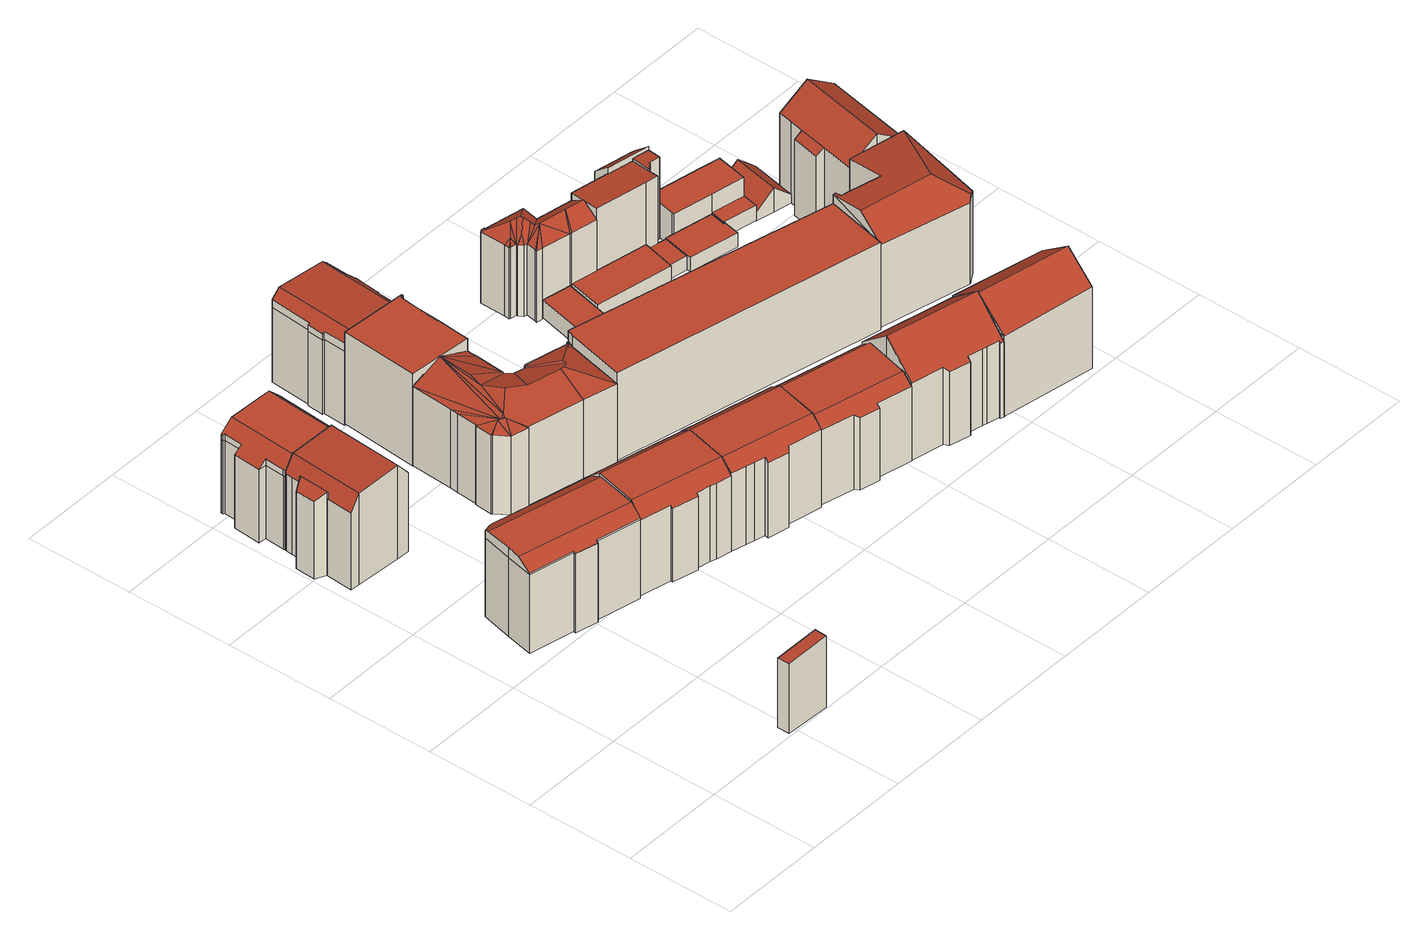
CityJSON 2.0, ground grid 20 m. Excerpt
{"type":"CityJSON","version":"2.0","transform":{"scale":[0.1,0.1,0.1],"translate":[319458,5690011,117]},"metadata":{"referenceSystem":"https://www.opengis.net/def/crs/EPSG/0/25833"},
"CityObjects":{
"building1":{"type":"Building","attributes":{"Dachtyp_tdc":"tdcPolyFlatRoof","Gemeindeschluessel":14713000,"Dachneigung":2.68,"QualitaetDacherkennung":64,"Geometrietyp2DReferenz":"3000","function":"31001_9998","roofType":"2100","measuredHeight":14.2},"geometry":[{"type":"MultiSurface","lod":"2","boundaries":[[[0,1,2,3]],[[1,4,5,2]],[[4,6,7,5]],[[6,0,3,7]],[[6,4,1,0]],[[3,2,5,7]]],"semantics":{"surfaces":[{"type":"WallSurface"},{"type":"RoofSurface"},{"type":"GroundSurface"}],"values":[0,0,0,0,1,2]}}]},
"building2":{"type":"Building","attributes":{"Gemeindeschluessel":14713000,"Geometrietyp2DReferenz":"3000","function":"31001_9998","roofType":"9999"},"children":["building2-1","building2-2"]},
"building2-1":{"type":"BuildingPart","attributes":{"Dachtyp_tdc":"tdcCutGableRoof","Dachneigung":2.89,"QualitaetDacherkennung":79,"Geometrietyp2DReferenz":"3000","roofType":"9999","measuredHeight":18.58},"parents":["building2"],"geometry":[{"type":"MultiSurface","lod":"2","boundaries":[[[8,9,10,11]],[[9,12,13,10]],[[14,15,16]],[[15,17,18,16]],[[17,19,20,18]],[[19,21,22,20]],[[21,23,24,22]],[[23,25,26,24]],[[25,27,28,26]],[[27,29,30,28]],[[29,31,32,30]],[[31,33,34,32]],[[33,8,11,34]],[[23,21,19,17,15,14,12,9,8,33]],[[31,29,27,25]],[[33,31,25,23]],[[11,10,13,16,18,20,22,24,26,28,30,32,34]],[[16,13,12,14]]],"semantics":{"surfaces":[{"type":"WallSurface"},{"type":"RoofSurface"},{"type":"GroundSurface"},{"type":"ClosureSurface"}],"values":[0,0,0,0,0,0,0,0,0,0,0,0,0,1,1,1,2,3]}}]},
"building2-2":{"type":"BuildingPart","attributes":{"Dachtyp_tdc":"tdcPolyFlatRoof","Dachneigung":29.66,"QualitaetDacherkennung":45,"Geometrietyp2DReferenz":"3000","roofType":"2100","measuredHeight":16.51},"parents":["building2"],"geometry":[{"type":"MultiSurface","lod":"2","boundaries":[[[35,36,16,37]],[[36,14,16]],[[38,39,10,13,12]],[[39,40,41,10]],[[40,35,37,41]],[[40,39,38,36,35]],[[37,16,13,10,41]],[[12,14,36,38]],[[12,13,16,14]]],"semantics":{"surfaces":[{"type":"WallSurface"},{"type":"RoofSurface"},{"type":"GroundSurface"},{"type":"ClosureSurface"}],"values":[0,0,0,0,0,1,2,0,3]}}]},
"building3":{"type":"Building","attributes":{"Dachtyp_tdc":"tdcFreeFormRoof","Gemeindeschluessel":14713000,"Dachneigung":0.156,"QualitaetDacherkennung":73,"Geometrietyp2DReferenz":"3000","function":"31001_9998","roofType":"5000","measuredHeight":17.55},"geometry":[{"type":"MultiSurface","lod":"2","boundaries":[[[42,43,44,45]],[[43,46,47,44]],[[46,48,49,47]],[[48,50,51,49]],[[50,52,53,51]],[[52,54,55,53]],[[54,56,57,55]],[[56,58,59,57]],[[58,60,61,59]],[[60,62,63,61]],[[62,64,65,63]],[[64,42,45,65]],[[66,67,68,69,70,71]],[[72,64,73,74,75,76,77,78]],[[79,71,70,80,77,76]],[[43,78,77,80,46]],[[46,80,70,69,48]],[[56,79,76,75,58]],[[54,66,71,79,56]],[[42,72,78,43]],[[58,75,74,60]],[[60,74,73,62]],[[62,73,64]],[[64,72,42]],[[48,69,68,50]],[[50,68,67,52]],[[52,67,66,54]],[[45,44,47,49,51,53,55,57,59,61,63,65]]],"semantics":{"surfaces":[{"type":"WallSurface"},{"type":"RoofSurface"},{"type":"GroundSurface"}],"values":[0,0,0,0,0,0,0,0,0,0,0,0,1,1,1,0,0,0,0,0,0,0,0,0,0,0,0,2]}}]},
"building4":{"type":"Building","attributes":{"Dachtyp_tdc":"tdcFreeFormRoof","Gemeindeschluessel":14713000,"Dachneigung":2.64,"QualitaetDacherkennung":80,"Geometrietyp2DReferenz":"3000","function":"31001_9998","roofType":"5000","measuredHeight":17.92},"geometry":[{"type":"MultiSurface","lod":"2","boundaries":[[[81,82,83,84]],[[82,85,86,83]],[[85,87,88,86]],[[87,89,90,88]],[[89,91,92,90]],[[91,93,94,92]],[[93,95,96,94]],[[95,97,98,96]],[[97,99,100,98]],[[99,101,102,100]],[[101,103,104,102]],[[103,105,106,104]],[[105,107,108,106]],[[107,109,110,108]],[[109,111,112,110]],[[111,81,84,112]],[[113,114,115,116]],[[117,118,119,87,85,120,121,122,123,124,125,126]],[[114,127,124,123,115]],[[99,124,127,101]],[[101,127,114,113,103]],[[93,117,126,95]],[[95,126,125,97]],[[97,125,124,99]],[[107,115,123,109]],[[109,123,122,111]],[[111,122,121,81]],[[81,121,120,82]],[[82,120,85]],[[87,119,89]],[[89,119,118,91]],[[91,118,117,93]],[[105,116,115,107]],[[103,113,116,105]],[[84,83,86,88,90,92,94,96,98,100,102,104,106,108,110,112]]],"semantics":{"surfaces":[{"type":"WallSurface"},{"type":"RoofSurface"},{"type":"GroundSurface"}],"values":[0,0,0,0,0,0,0,0,0,0,0,0,0,0,0,0,1,1,1,0,0,0,0,0,0,0,0,0,0,0,0,0,0,0,2]}}]},
"building5":{"type":"Building","attributes":{"Dachtyp_tdc":"tdcCutGableRoof","Gemeindeschluessel":14713000,"Dachneigung":0.057,"QualitaetDacherkennung":61,"Geometrietyp2DReferenz":"3000","function":"31001_9998","roofType":"9999","measuredHeight":17.41},"geometry":[{"type":"MultiSurface","lod":"2","boundaries":[[[128,129,130,131]],[[129,132,133,130]],[[132,134,135,133]],[[134,136,137,135]],[[136,138,139,137]],[[140,141,142,138,136]],[[134,132,129,128,143,144,145,146,147,148]],[[136,134,148,140]],[[139,149,150,151,152,153,154,155,156,157,131,130,133,135,137]],[[138,142,149,139]],[[142,141,150,149]],[[141,140,151,150]],[[140,148,152,151]],[[148,147,153,152]],[[147,146,154,153]],[[146,145,155,154]],[[145,144,156,155]],[[144,143,157,156]],[[143,128,131,157]]],"semantics":{"surfaces":[{"type":"WallSurface"},{"type":"RoofSurface"},{"type":"GroundSurface"}],"values":[0,0,0,0,0,1,1,1,2,0,0,0,0,0,0,0,0,0,0]}}]},
"building6":{"type":"Building","attributes":{"Dachtyp_tdc":"tdcFreeFormRoof","Gemeindeschluessel":14713000,"Dachneigung":22.9,"QualitaetDacherkennung":17,"Geometrietyp2DReferenz":"3000","function":"31001_9998","roofType":"5000","measuredHeight":18.48},"geometry":[{"type":"MultiSurface","lod":"2","boundaries":[[[158,159,160,161]],[[159,162,163,160]],[[162,164,165,163]],[[164,166,167,165]],[[166,168,169,167]],[[168,170,171,169]],[[170,172,173,171]],[[172,174,175,173]],[[174,176,177,175]],[[176,178,179,177]],[[178,180,181,179]],[[180,182,183,181]],[[182,184,185,183]],[[184,186,187,185]],[[186,188,189,187]],[[188,190,191,189]],[[190,192,193,191]],[[192,194,195,193]],[[194,196,197,195]],[[196,198,199,197]],[[198,200,201,199]],[[200,202,203,201]],[[202,204,205,203]],[[204,206,207,205]],[[206,158,161,207]],[[208,209,210,204,202]],[[208,202,200]],[[209,208,200,198]],[[211,212,210,209,198,196]],[[211,196,194]],[[213,212,211,194,192]],[[214,215,216,213,192,190]],[[217,218,214,190,188]],[[219,217,188,186]],[[220,184,182,180]],[[220,186,184]],[[186,220,219]],[[220,217,219]],[[220,221,217]],[[220,222,221]],[[178,222,220]],[[176,222,178]],[[174,222,176]],[[222,174,172]],[[218,217,221]],[[223,222,172,170]],[[223,170,168]],[[221,222,224]],[[222,225,224]],[[223,225,222]],[[223,164,225]],[[223,166,164]],[[166,223,168]],[[225,164,162]],[[224,225,162,159]],[[215,214,218,221,224,159,158]],[[216,215,158,206]],[[210,212,213,216,206,204]],[[178,220,180]],[[161,160,163,165,167,169,171,173,175,177,179,181,183,185,187,189,191,193,195,197,199,201,203,205,207]]],"semantics":{"surfaces":[{"type":"WallSurface"},{"type":"RoofSurface"},{"type":"GroundSurface"}],"values":[0,0,0,0,0,0,0,0,0,0,0,0,0,0,0,0,0,0,0,0,0,0,0,0,0,1,1,1,1,1,1,1,1,1,1,1,1,1,1,1,1,1,1,1,1,1,1,1,1,1,1,1,1,1,1,1,1,1,0,2]}}]},
"building7":{"type":"Building","attributes":{"Gemeindeschluessel":14713000,"Geometrietyp2DReferenz":"3000","function":"31001_9998","roofType":"9999"},"children":["building7-1","building7-2"]},
"building7-1":{"type":"BuildingPart","attributes":{"Dachtyp_tdc":"tdcPolyFlatRoof","Dachneigung":49.54,"QualitaetDacherkennung":62,"Geometrietyp2DReferenz":"3000","roofType":"2100","measuredHeight":17.99},"parents":["building7"],"geometry":[{"type":"MultiSurface","lod":"2","boundaries":[[[226,227,228,229]],[[227,230,231,228]],[[230,232,233,231]],[[232,234,235,233]],[[234,232,230,227,226]],[[229,228,231,233,235]],[[229,235,234,226]]],"semantics":{"surfaces":[{"type":"WallSurface"},{"type":"RoofSurface"},{"type":"GroundSurface"},{"type":"ClosureSurface"}],"values":[0,0,0,0,1,2,3]}}]},
"building7-2":{"type":"BuildingPart","attributes":{"Dachtyp_tdc":"tdcPolyFlatRoof","Dachneigung":0,"QualitaetDacherkennung":62,"Geometrietyp2DReferenz":"3000","roofType":"1000","measuredHeight":18.2},"parents":["building7"],"geometry":[{"type":"MultiSurface","lod":"2","boundaries":[[[236,235,234]],[[236,237,238,235]],[[237,239,240,238]],[[239,241,242,240]],[[241,243,244,242]],[[243,245,246,244]],[[245,247,248,246]],[[247,249,250,248]],[[249,251,252,250]],[[251,253,254,252]],[[253,255,256,254]],[[255,257,258,256]],[[257,259,229,258]],[[259,226,229]],[[257,255,253,251,249,247,245,243,241,239,237,236,259]],[[235,238,240,242,244,246,248,250,252,254,256,258,229]],[[234,226,259,236]],[[234,235,229,226]]],"semantics":{"surfaces":[{"type":"WallSurface"},{"type":"RoofSurface"},{"type":"GroundSurface"},{"type":"ClosureSurface"}],"values":[0,0,0,0,0,0,0,0,0,0,0,0,0,0,1,2,0,3]}}]},
"building8":{"type":"Building","attributes":{"Dachtyp_tdc":"tdcCutGableRoof","Gemeindeschluessel":14713000,"Dachneigung":0.644,"QualitaetDacherkennung":62,"Geometrietyp2DReferenz":"3000","function":"31001_9998","roofType":"9999","measuredHeight":17.51},"geometry":[{"type":"MultiSurface","lod":"2","boundaries":[[[260,261,262,150]],[[261,263,264,262]],[[263,265,266,264]],[[265,267,268,266]],[[267,269,270,268]],[[269,271,272,270]],[[271,273,274,272]],[[273,275,276,274]],[[275,277,278,276]],[[277,279,280,278]],[[279,281,153,280]],[[281,282,283,153]],[[282,284,285,283]],[[284,260,150,285]],[[263,261,260,284]],[[282,281,279,277,275,273,271,269,267,265]],[[284,282,265,263]],[[150,262,264,266,268,270,272,274,276,278,280,153,283,285]]],"semantics":{"surfaces":[{"type":"WallSurface"},{"type":"RoofSurface"},{"type":"GroundSurface"}],"values":[0,0,0,0,0,0,0,0,0,0,0,0,0,0,1,1,1,2]}}]},
"building9":{"type":"Building","attributes":{"Gemeindeschluessel":14713000,"Dachtyp_tdc":"tdcFreeFormRoof","Dachneigung":3.44,"QualitaetDacherkennung":81,"Geometrietyp2DReferenz":"3000","function":"31001_9998","roofType":"5000","measuredHeight":17.86},"geometry":[{"type":"MultiSurface","lod":"2","boundaries":[[[286,287,288,289]],[[287,290,291,288]],[[290,292,293,291]],[[292,294,295,293]],[[294,296,297,295]],[[296,298,299,297]],[[298,300,301,299]],[[300,302,303,301]],[[302,304,305,303]],[[304,306,307,305]],[[306,308,309,307]],[[308,310,311,309]],[[310,312,313,311]],[[312,314,315,313]],[[314,316,317,315]],[[316,318,319,317]],[[318,320,321,319]],[[320,322,323,321]],[[322,324,325,323]],[[324,286,289,325]],[[326,327,328,329,330,331,332,333]],[[334,335,312,336,337,338,339,340,341,342,343,344,345,346]],[[342,333,332,343]],[[316,334,346,318]],[[318,346,345,320]],[[320,345,344,322]],[[322,344,343,332,331,324]],[[296,333,342,298]],[[298,342,341,300]],[[300,341,340,302]],[[302,340,339,304]],[[304,339,338,306]],[[306,338,337,308]],[[308,337,336,310]],[[310,336,312]],[[314,335,334,316]],[[312,335,314]],[[294,326,333,296]],[[324,331,330,286]],[[286,330,329,287]],[[287,329,328,290]],[[290,328,327,292]],[[292,327,326,294]],[[289,288,291,293,295,297,299,301,303,305,307,309,311,313,315,317,319,321,323,325]]],"semantics":{"surfaces":[{"type":"WallSurface"},{"type":"RoofSurface"},{"type":"GroundSurface"}],"values":[0,0,0,0,0,0,0,0,0,0,0,0,0,0,0,0,0,0,0,0,1,1,1,0,0,0,0,0,0,0,0,0,0,0,0,0,0,0,0,0,0,0,0,2]}}]},
"building10":{"type":"Building","attributes":{"Dachtyp_tdc":"tdcCutGableRoof","Gemeindeschluessel":14713000,"Dachneigung":1.41,"QualitaetDacherkennung":68,"Geometrietyp2DReferenz":"3000","function":"31001_9998","roofType":"9999","measuredHeight":16.61},"geometry":[{"type":"MultiSurface","lod":"2","boundaries":[[[347,348,349,350]],[[348,351,352,349]],[[351,353,354,352]],[[353,355,356,354]],[[355,357,358,356]],[[357,359,360,358]],[[359,361,362,360]],[[361,363,364,362]],[[363,365,366,364]],[[365,367,368,366]],[[367,369,370,368]],[[369,347,350,370]],[[359,357,355,353,351,348,347,369]],[[367,365,363,361]],[[369,367,361,359]],[[350,349,352,354,356,358,360,362,364,366,368,370]]],"semantics":{"surfaces":[{"type":"WallSurface"},{"type":"RoofSurface"},{"type":"GroundSurface"}],"values":[0,0,0,0,0,0,0,0,0,0,0,0,1,1,1,2]}}]},
"building11":{"type":"Building","attributes":{"Gemeindeschluessel":14713000,"Dachtyp_tdc":"tdcPolyFlatRoof","Dachneigung":0,"QualitaetDacherkennung":63,"Geometrietyp2DReferenz":"3000","function":"31001_9998","roofType":"1000","measuredHeight":2.49},"geometry":[{"type":"MultiSurface","lod":"2","boundaries":[[[371,372,373,374]],[[372,375,376,373]],[[375,377,378,376]],[[377,379,380,378]],[[379,371,374,380]],[[379,377,375,372,371]],[[374,373,376,378,380]]],"semantics":{"surfaces":[{"type":"WallSurface"},{"type":"RoofSurface"},{"type":"GroundSurface"}],"values":[0,0,0,0,0,1,2]}}]},
"building12":{"type":"Building","attributes":{"Dachtyp_tdc":"tdcPolyFlatRoof","Gemeindeschluessel":14713000,"Dachneigung":0,"QualitaetDacherkennung":37,"Geometrietyp2DReferenz":"3000","function":"31001_9998","roofType":"1000","measuredHeight":17.48},"geometry":[{"type":"MultiSurface","lod":"2","boundaries":[[[381,382,383,384]],[[382,385,386,383]],[[385,387,388,386]],[[387,389,390,388]],[[389,391,392,390]],[[391,381,384,392]],[[391,389,387,385,382,381]],[[384,383,386,388,390,392]]],"semantics":{"surfaces":[{"type":"WallSurface"},{"type":"RoofSurface"},{"type":"GroundSurface"}],"values":[0,0,0,0,0,0,1,2]}}]},
"building13":{"type":"Building","attributes":{"Dachtyp_tdc":"tdcPolyFlatRoof","Gemeindeschluessel":14713000,"Dachneigung":0,"QualitaetDacherkennung":78,"Geometrietyp2DReferenz":"3000","function":"31001_9998","roofType":"1000","measuredHeight":3.55},"geometry":[{"type":"MultiSurface","lod":"2","boundaries":[[[393,394,395,373]],[[394,396,397,395]],[[396,398,376,397]],[[398,393,373,376]],[[398,396,394,393]],[[373,395,397,376]]],"semantics":{"surfaces":[{"type":"WallSurface"},{"type":"RoofSurface"},{"type":"GroundSurface"}],"values":[0,0,0,0,1,2]}}]},
"building14":{"type":"Building","attributes":{"Dachtyp_tdc":"tdcGableRoof","Gemeindeschluessel":14713000,"Dachneigung":39.99,"QualitaetDacherkennung":64,"Geometrietyp2DReferenz":"3000","function":"31001_9998","roofType":"3100","measuredHeight":20.53},"geometry":[{"type":"MultiSurface","lod":"2","boundaries":[[[399,400,401,402]],[[400,403,404,401]],[[403,405,406,404]],[[405,407,408,406]],[[407,409,410,408]],[[409,411,412,410]],[[411,413,414,412]],[[413,415,416,414]],[[415,417,418,416]],[[417,419,420,418]],[[419,421,422,420]],[[421,423,424,422]],[[423,425,426,424]],[[425,399,402,426]],[[421,419,417,415]],[[415,413,411,409,407,405,403,400,399,425,423,421]],[[402,401,404,406,408,410,412,414,416,418,420,422,424,426]]],"semantics":{"surfaces":[{"type":"WallSurface"},{"type":"RoofSurface"},{"type":"GroundSurface"}],"values":[0,0,0,0,0,0,0,0,0,0,0,0,0,0,1,1,2]}}]},
"building15":{"type":"Building","attributes":{"Dachtyp_tdc":"tdcFreeFormRoof","Gemeindeschluessel":14713000,"Dachneigung":34.8,"QualitaetDacherkennung":36,"Geometrietyp2DReferenz":"3000","function":"31001_9998","roofType":"5000","measuredHeight":16.45},"geometry":[{"type":"MultiSurface","lod":"2","boundaries":[[[427,428,429,430]],[[428,431,432,429]],[[431,433,434,432]],[[433,435,436,434]],[[435,437,438,436]],[[437,439,440,438]],[[439,441,442,440]],[[441,443,444,442]],[[443,445,446,444]],[[445,447,448,446]],[[447,449,450,448]],[[449,451,452,450]],[[451,453,454,452]],[[453,455,456,454]],[[455,457,458,456]],[[457,459,460,458]],[[459,461,462,460]],[[461,463,464,462]],[[463,465,466,464]],[[465,467,468,466]],[[467,427,430,468]],[[469,465,463]],[[470,465,469]],[[470,467,465]],[[467,470,427]],[[471,469,463,461]],[[471,461,459]],[[472,470,469,471,459,457]],[[473,474,475,472,457,455]],[[476,477,478,479,480,473,455,453]],[[481,476,453,451]],[[481,451,449]],[[477,476,481,449,447]],[[478,477,447,445]],[[482,479,478,445,443]],[[482,443,441]],[[479,437,480]],[[482,437,479]],[[482,439,437]],[[439,482,441]],[[483,474,473,480,437,435]],[[483,435,433]],[[475,474,483,433,431]],[[475,431,472]],[[431,470,472]],[[428,470,431]],[[470,428,427]],[[430,429,432,434,436,438,440,442,444,446,448,450,452,454,456,458,460,462,464,466,468]]],"semantics":{"surfaces":[{"type":"WallSurface"},{"type":"RoofSurface"},{"type":"GroundSurface"}],"values":[0,0,0,0,0,0,0,0,0,0,0,0,0,0,0,0,0,0,0,0,0,1,1,1,1,1,0,1,1,1,1,1,1,1,1,1,1,1,1,1,1,1,1,1,1,1,1,2]}}]},
"building16":{"type":"Building","attributes":{"Dachtyp_tdc":"tdcPolyFlatRoof","Gemeindeschluessel":14713000,"Dachneigung":0,"QualitaetDacherkennung":79,"Geometrietyp2DReferenz":"3000","function":"31001_9998","roofType":"1000","measuredHeight":3.78},"geometry":[{"type":"MultiSurface","lod":"2","boundaries":[[[484,485,486,487]],[[485,488,489,486]],[[488,490,491,489]],[[490,492,493,491]],[[492,494,495,493]],[[494,484,487,495]],[[494,492,490,488,485,484]],[[487,486,489,491,493,495]]],"semantics":{"surfaces":[{"type":"WallSurface"},{"type":"RoofSurface"},{"type":"GroundSurface"}],"values":[0,0,0,0,0,0,1,2]}}]},
"building17":{"type":"Building","attributes":{"Dachtyp_tdc":"tdcGableRoof","Gemeindeschluessel":14713000,"Dachneigung":37.57,"QualitaetDacherkennung":57,"Geometrietyp2DReferenz":"3000","function":"31001_9998","roofType":"3100","measuredHeight":20.45},"geometry":[{"type":"MultiSurface","lod":"2","boundaries":[[[496,497,498,499]],[[497,500,501,498]],[[500,502,503,501]],[[502,496,499,503]],[[500,497,504]],[[496,502,505]],[[497,496,505,504]],[[502,500,504,505]],[[499,498,501,503]]],"semantics":{"surfaces":[{"type":"WallSurface"},{"type":"RoofSurface"},{"type":"GroundSurface"}],"values":[0,0,0,0,0,0,1,1,2]}}]},
"building18":{"type":"Building","attributes":{"Gemeindeschluessel":14713000,"Geometrietyp2DReferenz":"3000","function":"31001_9998","roofType":"9999"},"children":["building18-1","building18-2","building18-3"]},
"building18-1":{"type":"BuildingPart","attributes":{"Dachtyp_tdc":"tdcPolyFlatRoof","Dachneigung":4.42,"QualitaetDacherkennung":64,"Geometrietyp2DReferenz":"3000","roofType":"2100","measuredHeight":16.45},"parents":["building18"],"geometry":[{"type":"MultiSurface","lod":"2","boundaries":[[[506,507,508,509]],[[507,510,511,512,508]],[[513,514,515,516]],[[514,517,518,515]],[[517,506,509,518]],[[517,514,513,519,510,507,506]],[[509,508,512,520,516,515,518]],[[519,521,511,510]],[[521,520,512,511]],[[516,520,521,519,513]]],"semantics":{"surfaces":[{"type":"WallSurface"},{"type":"RoofSurface"},{"type":"GroundSurface"},{"type":"ClosureSurface"}],"values":[0,0,0,0,0,1,2,0,3,3]}}]},
"building18-2":{"type":"BuildingPart","attributes":{"Dachtyp_tdc":"tdcPolyFlatRoof","Dachneigung":8.13,"QualitaetDacherkennung":46,"Geometrietyp2DReferenz":"3000","roofType":"2100","measuredHeight":16.47},"parents":["building18"],"geometry":[{"type":"MultiSurface","lod":"2","boundaries":[[[522,523,524,460]],[[511,525,526,512]],[[525,527,528,526]],[[527,529,530,528]],[[529,531,462,530]],[[531,522,460,462]],[[531,529,527,525,511,521,532,523,522]],[[460,524,533,520,512,526,528,530,462]],[[533,524,523,532]],[[533,532,521,520]],[[512,520,521,511]]],"semantics":{"surfaces":[{"type":"WallSurface"},{"type":"RoofSurface"},{"type":"GroundSurface"},{"type":"ClosureSurface"}],"values":[0,0,0,0,0,0,1,2,3,3,3]}}]},
"building18-3":{"type":"BuildingPart","attributes":{"Dachtyp_tdc":"tdcPolyFlatRoof","Dachneigung":40.74,"QualitaetDacherkennung":36,"Geometrietyp2DReferenz":"3000","roofType":"2100","measuredHeight":16.84},"parents":["building18"],"geometry":[{"type":"MultiSurface","lod":"2","boundaries":[[[534,535,536,537]],[[535,538,513,516,536]],[[539,538,535,534,540,541]],[[524,542,537,536,516,520,533]],[[541,540,542,524,523]],[[540,534,537,542]],[[532,521,519,513,538,539]],[[520,516,513,519,521]],[[532,533,520,521]],[[541,523,532,539]],[[523,524,533,532]]],"semantics":{"surfaces":[{"type":"WallSurface"},{"type":"RoofSurface"},{"type":"GroundSurface"},{"type":"ClosureSurface"}],"values":[0,0,1,2,0,0,0,3,3,0,3]}}]},
"building19":{"type":"Building","attributes":{"Dachtyp_tdc":"tdcPolyFlatRoof","Gemeindeschluessel":14713000,"Dachneigung":0,"QualitaetDacherkennung":79,"Geometrietyp2DReferenz":"3000","function":"31001_9998","roofType":"1000","measuredHeight":2.74},"geometry":[{"type":"MultiSurface","lod":"2","boundaries":[[[543,544,491,493]],[[544,545,546,491]],[[545,547,548,546]],[[547,549,550,548]],[[549,543,493,550]],[[549,547,545,544,543]],[[493,491,546,548,550]]],"semantics":{"surfaces":[{"type":"WallSurface"},{"type":"RoofSurface"},{"type":"GroundSurface"}],"values":[0,0,0,0,0,1,2]}}]},
"building20":{"type":"Building","attributes":{"Dachtyp_tdc":"tdcGableRoof","Gemeindeschluessel":14713000,"Dachneigung":10.26,"QualitaetDacherkennung":11,"Geometrietyp2DReferenz":"3000","function":"31001_9998","roofType":"3100","measuredHeight":3.4},"geometry":[{"type":"MultiSurface","lod":"2","boundaries":[[[551,552,553,554]],[[552,555,556,553]],[[555,557,558,556]],[[557,551,554,558]],[[555,552,559]],[[551,557,560]],[[552,551,560,559]],[[557,555,559,560]],[[554,553,556,558]]],"semantics":{"surfaces":[{"type":"WallSurface"},{"type":"RoofSurface"},{"type":"GroundSurface"}],"values":[0,0,0,0,0,0,1,1,2]}}]},
"building21":{"type":"Building","attributes":{"Dachtyp_tdc":"tdcPolyFlatRoof","Gemeindeschluessel":14713000,"Dachneigung":0,"QualitaetDacherkennung":79,"Geometrietyp2DReferenz":"3000","function":"31001_9998","roofType":"1000","measuredHeight":2.82},"geometry":[{"type":"MultiSurface","lod":"2","boundaries":[[[561,562,563,564]],[[562,565,566,563]],[[565,567,568,566]],[[567,569,570,568]],[[569,571,572,570]],[[571,573,574,572]],[[573,575,576,574]],[[575,561,564,576]],[[575,573,571,569,567,565,562,561]],[[564,563,566,568,570,572,574,576]]],"semantics":{"surfaces":[{"type":"WallSurface"},{"type":"RoofSurface"},{"type":"GroundSurface"}],"values":[0,0,0,0,0,0,0,0,1,2]}}]},
"building22":{"type":"Building","attributes":{"Dachtyp_tdc":"tdcFreeFormRoof","Gemeindeschluessel":14713000,"Dachneigung":10.69,"QualitaetDacherkennung":30,"Geometrietyp2DReferenz":"3000","function":"31001_9998","roofType":"5000","measuredHeight":20.06},"geometry":[{"type":"MultiSurface","lod":"2","boundaries":[[[577,578,558,579]],[[578,580,581,558]],[[580,582,583,581]],[[582,584,585,583]],[[584,586,587,585]],[[586,588,589,587]],[[588,590,591,589]],[[590,592,593,591]],[[592,594,595,593]],[[594,577,579,595]],[[596,592,597,598]],[[598,597,590,588,586,584,582,580,578,599]],[[594,596,598,599,577]],[[592,590,597]],[[578,577,599]],[[594,592,596]],[[579,558,581,583,585,587,589,591,593,595]]],"semantics":{"surfaces":[{"type":"WallSurface"},{"type":"RoofSurface"},{"type":"GroundSurface"}],"values":[0,0,0,0,0,0,0,0,0,0,1,1,1,0,0,0,2]}}]},
"building23":{"type":"Building","attributes":{"Gemeindeschluessel":14713000,"Dachtyp_tdc":"tdcPolyFlatRoof","Dachneigung":0,"QualitaetDacherkennung":84,"Geometrietyp2DReferenz":"3000","function":"31001_9998","roofType":"1000","measuredHeight":6.88},"geometry":[{"type":"MultiSurface","lod":"2","boundaries":[[[600,601,602,603]],[[601,604,605,602]],[[604,606,607,605]],[[606,608,609,607]],[[608,610,611,609]],[[610,612,613,611]],[[612,614,615,613]],[[614,616,617,615]],[[616,618,619,617]],[[618,620,621,619]],[[620,622,623,621]],[[622,600,603,623]],[[622,620,618,616,614,612,610,608,606,604,601,600]],[[603,602,605,607,609,611,613,615,617,619,621,623]]],"semantics":{"surfaces":[{"type":"WallSurface"},{"type":"RoofSurface"},{"type":"GroundSurface"}],"values":[0,0,0,0,0,0,0,0,0,0,0,0,1,2]}}]},
"building24":{"type":"Building","attributes":{"Dachtyp_tdc":"tdcPolyFlatRoof","Gemeindeschluessel":14713000,"Dachneigung":3.06,"QualitaetDacherkennung":69,"Geometrietyp2DReferenz":"3000","function":"31001_9998","roofType":"2100","measuredHeight":3.1},"geometry":[{"type":"MultiSurface","lod":"2","boundaries":[[[624,625,572,574]],[[625,626,570,572]],[[626,627,628,570]],[[627,629,630,628]],[[629,624,574,630]],[[629,627,626,625,624]],[[574,572,570,628,630]]],"semantics":{"surfaces":[{"type":"WallSurface"},{"type":"RoofSurface"},{"type":"GroundSurface"}],"values":[0,0,0,0,0,1,2]}}]},
"building25":{"type":"Building","attributes":{"Dachtyp_tdc":"tdcFreeFormRoof","Gemeindeschluessel":14713000,"Dachneigung":42.28,"QualitaetDacherkennung":10,"Geometrietyp2DReferenz":"3000","function":"31001_9998","roofType":"5000","measuredHeight":4.79},"geometry":[{"type":"MultiSurface","lod":"2","boundaries":[[[631,632,633,634]],[[632,635,636,633]],[[635,637,638,636]],[[637,639,640,638]],[[639,641,642,640]],[[641,643,644,642]],[[643,645,646,644]],[[645,647,648,646]],[[647,649,650,648]],[[649,651,652,650]],[[651,653,654,652]],[[653,631,634,654]],[[649,647,645,643,641,639,637]],[[637,635,632,631,653,651,649]],[[634,633,636,638,640,642,644,646,648,650,652,654]]],"semantics":{"surfaces":[{"type":"WallSurface"},{"type":"RoofSurface"},{"type":"GroundSurface"}],"values":[0,0,0,0,0,0,0,0,0,0,0,0,1,1,2]}}]},
"building26":{"type":"Building","attributes":{"Gemeindeschluessel":14713000,"Geometrietyp2DReferenz":"3000","function":"31001_9998","roofType":"9999"},"children":["building26-1","building26-2"]},
"building26-1":{"type":"BuildingPart","attributes":{"Dachtyp_tdc":"tdcPolyFlatRoof","Dachneigung":32.56,"QualitaetDacherkennung":44,"Geometrietyp2DReferenz":"3000","roofType":"2100","measuredHeight":16.02},"parents":["building26"],"geometry":[{"type":"MultiSurface","lod":"2","boundaries":[[[655,656,657,658]],[[656,659,660,657]],[[659,661,662,660]],[[661,659,656,655]],[[658,657,660,662]],[[655,658,662,661]]],"semantics":{"surfaces":[{"type":"WallSurface"},{"type":"RoofSurface"},{"type":"GroundSurface"},{"type":"ClosureSurface"}],"values":[0,0,0,1,2,3]}}]},
"building26-2":{"type":"BuildingPart","attributes":{"Dachtyp_tdc":"tdcGableRoof","Dachneigung":34.29,"QualitaetDacherkennung":78,"Geometrietyp2DReferenz":"3000","roofType":"3100","measuredHeight":19.77},"parents":["building26"],"geometry":[{"type":"MultiSurface","lod":"2","boundaries":[[[661,663,648,662]],[[663,664,646,648]],[[664,665,666,646]],[[665,667,668,666]],[[667,669,670,668]],[[669,671,672,670]],[[671,673,674,672]],[[673,655,658,674]],[[671,669,667,665]],[[665,664,663,661,655,673,671]],[[662,648,646,666,668,670,672,674,658]],[[661,662,658,655]]],"semantics":{"surfaces":[{"type":"WallSurface"},{"type":"RoofSurface"},{"type":"GroundSurface"},{"type":"ClosureSurface"}],"values":[0,0,0,0,0,0,0,0,1,1,2,3]}}]}
},
"vertices":[
[270,1,147],[185,4,143],[185,4,5],[270,1,5],[185,27,143],[185,27,5],[271,23,147],[271,23,5],
[20,740,158],[23,790,158],[23,790,6],[20,740,6],[24,789,158],[24,789,6],[27,847,159],[27,847,158],[27,847,6],[28,864,158],[28,864,6],[29,876,158],[29,876,6],[30,880,159],[30,880,6],[47,879,187],[47,879,6],[132,873,192],[132,873,6],[155,872,164],[155,872,6],[147,732,163],[147,732,6],[123,733,192],[123,733,6],[38,739,187],[38,739,6],
[6,838,159],[27,847,171],[6,838,6],[24,789,171],[23,790,171],[4,800,159],[4,800,6],
[161,414,162],[78,432,162],[78,432,6],[161,414,6],[89,483,162],[89,483,6],[102,541,162],[102,541,6],[127,552,162],[127,552,6],[132,551,162],[132,551,6],[317,509,162],[317,509,6],[294,411,162],[294,411,6],[288,387,162],[288,387,6],[204,405,162],[204,405,6],[203,400,162],[203,400,6],[161,410,162],[161,410,6],[317,509,167],[132,551,167],[127,552,167],[102,541,177],[100,533,181],[311,485,181],[161,414,165],[203,400,163],[204,405,166],[288,387,166],[294,409,182],[83,458,182],[78,432,165],[294,411,182],[89,483,182],
[30,884,150],[32,920,150],[32,920,5],[30,884,5],[17,921,150],[17,921,5],[21,973,150],[21,973,5],[36,972,150],[36,972,5],[38,1007,150],[38,1007,5],[36,1008,150],[36,1008,5],[36,1011,150],[36,1011,5],[36,1012,150],[36,1012,5],[59,1011,150],[59,1011,5],[118,1007,150],[118,1007,5],[164,1004,150],[164,1004,5],[155,872,150],[155,872,5],[133,873,150],[133,873,5],[50,879,150],[50,879,5],[30,880,150],[30,880,5],[164,1004,161],[142,1005,184],[133,873,184],[155,872,161],[36,1008,161],[38,1007,163],[36,972,162],[32,920,163],[30,884,163],[30,880,163],[50,879,181],[59,1011,181],[36,1012,161],[36,1011,161],[118,1007,183],
[346,370,157],[346,374,161],[346,374,11],[346,370,11],[288,387,161],[288,387,11],[294,410,185],[294,410,11],[312,488,185],[312,488,11],[317,509,168],[317,509,11],[482,449,185],[486,470,168],[437,482,168],[393,359,157],[394,363,161],[420,357,161],[431,354,161],[459,348,161],[464,371,185],[437,482,11],[486,470,11],[482,449,11],[464,371,11],[459,348,11],[431,354,11],[420,357,11],[394,363,11],[393,359,11],
[452,637,164],[348,660,164],[348,660,8],[452,637,8],[347,658,164],[347,658,8],[314,666,164],[314,666,8],[298,689,164],[298,689,8],[296,691,164],[296,691,8],[298,723,164],[298,723,8],[300,723,164],[300,723,8],[303,763,164],[303,763,8],[304,778,164],[304,778,8],[309,858,164],[309,858,8],[429,849,164],[429,849,8],[428,840,164],[428,840,8],[428,830,164],[428,830,8],[424,775,164],[424,775,8],[423,772,164],[423,772,8],[434,760,164],[434,760,8],[454,755,164],[454,755,8],[455,758,164],[455,758,8],[460,760,164],[460,760,8],[541,742,164],[541,742,8],[542,745,164],[542,745,8],[545,745,164],[545,745,8],[539,731,164],[539,731,8],[515,622,164],[515,622,8],[543,744,164],[542,740,164],[530,734,168],[460,752,166],[487,707,183],[486,700,183],[403,707,188],[465,693,188],[472,692,188],[358,763,187],[370,726,193],[365,790,189],[369,854,189],[334,699,179],[325,697,175],[322,699,174],[331,694,176],[331,691,176],
[436,955,187],[448,953,173],[448,953,7],[436,955,7],[456,953,164],[456,953,7],[453,905,164],[453,905,7],[433,907,187],[433,907,7],
[433,907,189],[430,871,189],[430,871,7],[429,858,189],[429,858,7],[429,849,189],[429,849,7],[309,858,189],[309,858,7],[320,1003,189],[320,1003,7],[445,994,189],[445,994,7],[445,991,189],[445,991,7],[441,991,189],[441,991,7],[441,988,189],[441,988,7],[439,988,189],[439,988,7],[437,965,189],[437,965,7],[436,955,189],
[486,470,169],[656,433,168],[656,433,11],[651,410,186],[651,410,11],[633,331,185],[633,331,11],[629,310,166],[629,310,11],[567,323,166],[567,323,11],[560,317,159],[560,317,11],[521,326,159],[521,326,11],[522,333,166],[522,333,11],[503,338,166],[503,338,11],[487,341,166],[487,341,11],[459,348,166],[463,369,185],[463,369,11],[481,448,186],[481,448,11],
[322,1046,150],[319,1046,150],[319,1046,3],[322,1046,3],[321,1077,150],[321,1077,3],[324,1076,150],[324,1076,3],[330,1156,150],[330,1156,3],[346,1155,150],[346,1155,3],[441,1148,150],[441,1148,3],[449,1148,150],[449,1148,3],[448,1121,150],[448,1121,3],[447,1108,150],[447,1108,3],[458,1104,150],[458,1104,3],[462,1103,150],[462,1103,3],[466,1103,150],[466,1103,3],[462,1054,150],[462,1054,3],[454,1054,150],[454,1054,3],[453,1036,150],[453,1036,3],[452,1025,150],[452,1025,3],[450,994,150],[450,994,3],[445,994,150],[445,994,3],[320,1003,150],[320,1003,3],[330,1156,166],[324,1076,166],[321,1077,163],[319,1046,163],[322,1046,166],[320,1003,167],[335,1002,182],[346,1155,182],[453,1036,158],[454,1054,158],[466,1103,151],[462,1103,154],[458,1104,158],[447,1108,169],[448,1121,169],[449,1148,169],[441,1148,176],[430,995,176],[445,994,162],[450,994,158],[452,1025,158],
[799,272,164],[734,286,164],[734,286,16],[799,272,16],[732,279,159],[732,279,16],[695,287,159],[695,287,16],[690,296,164],[690,296,16],[629,310,164],[629,310,16],[633,331,180],[633,331,16],[651,412,182],[651,412,16],[656,433,165],[656,433,16],[827,394,165],[827,394,16],[823,374,182],[823,374,16],[804,293,180],[804,293,16],
[669,777,39],[685,847,39],[685,847,14],[669,777,14],[739,836,39],[739,836,14],[723,765,39],[723,765,14],[691,772,39],[691,772,14],
[515,622,186],[539,731,186],[539,731,12],[515,622,12],[545,745,186],[545,745,12],[901,662,186],[901,662,12],[1040,629,186],[1040,629,12],[1014,513,186],[1014,513,12],
[685,847,49],[704,928,49],[704,928,14],[757,918,49],[757,918,14],[739,836,49],
[964,235,169],[942,240,169],[942,240,17],[964,235,17],[933,242,169],[933,242,17],[905,248,169],[905,248,17],[903,241,163],[903,241,17],[864,250,163],[864,250,17],[859,259,170],[859,259,17],[799,272,170],[799,272,17],[813,333,223],[813,333,17],[827,394,170],[827,394,17],[1000,357,169],[1000,357,17],[985,295,223],[985,295,17],[970,230,166],[970,230,17],[963,232,166],[963,232,17],
[692,930,152],[693,934,152],[693,934,11],[692,930,11],[696,953,152],[696,953,11],[691,954,152],[691,954,11],[685,962,152],[685,962,11],[685,965,152],[685,965,11],[674,967,152],[674,967,11],[671,968,152],[671,968,11],[672,978,152],[672,978,11],[673,1026,152],[673,1026,11],[676,1026,152],[676,1026,11],[677,1029,152],[677,1029,11],[683,1028,152],[683,1028,11],[683,1026,152],[683,1026,11],[758,1012,152],[758,1012,11],[752,980,152],[752,980,11],[820,968,152],[820,968,11],[809,908,152],[809,908,11],[760,917,152],[760,917,11],[757,918,152],[757,918,11],[704,928,152],[704,928,11],[778,945,173],[727,954,173],[814,938,173],[723,960,169],[719,985,175],[719,981,175],[725,971,169],[680,1023,155],[682,1018,157],[682,1016,158],[702,992,172],[715,990,172],[680,1025,154],[684,977,160],[699,966,162],
[746,854,52],[760,917,52],[760,917,14],[746,854,14],[809,908,52],[809,908,14],[905,890,52],[905,890,14],[893,839,52],[893,839,14],[890,827,52],[890,827,14],
[1000,357,172],[1169,319,175],[1169,319,18],[1000,357,18],[1145,200,180],[1145,200,18],[970,230,177],[970,230,18],[1157,258,223],[984,292,223],
[944,914,175],[935,908,175],[935,908,11],[944,914,11],[932,908,175],[932,908,172],[932,908,11],[970,939,172],[966,914,174],[966,914,11],[970,939,11],[945,917,174],[945,917,11],[939,945,172],[939,945,11],[939,945,167],
[820,968,167],[891,955,167],[891,955,11],[929,890,175],[929,890,11],[928,886,175],[928,886,11],[905,890,175],[905,890,11],[809,908,175],[891,954,167],[891,954,11],
[971,972,151],[976,971,151],[976,971,11],[971,972,11],[970,939,179],[891,954,179],[897,986,151],[891,955,179],[897,986,11],
[893,839,42],[905,890,42],[928,886,42],[928,886,14],[944,883,42],[944,883,14],[933,832,42],[933,832,14],
[901,662,39],[916,757,38],[916,757,17],[901,662,17],[1058,728,37],[1058,728,17],[1040,629,37],[1040,629,17],[983,743,51],[966,646,51],
[931,824,44],[933,832,44],[933,832,16],[931,824,16],[944,883,44],[944,883,16],[960,880,44],[960,880,16],[1033,866,44],[1033,866,16],[1027,837,44],[1027,837,16],[1030,837,44],[1030,837,16],[1024,806,44],[1024,806,16],
[1014,513,181],[1040,629,204],[1014,513,17],[1045,628,204],[1045,628,17],[1043,616,207],[1043,616,17],[1054,614,207],[1054,614,17],[1117,599,207],[1117,599,17],[1132,673,193],[1132,673,17],[1237,653,193],[1237,653,17],[1205,489,180],[1205,489,17],[1183,475,178],[1183,475,17],[1194,482,185],[1237,652,193],[1162,535,217],[1025,562,217],
[1033,866,83],[960,880,83],[960,880,14],[1033,866,14],[960,884,83],[960,884,14],[966,914,83],[966,914,14],[970,939,83],[970,939,14],[1037,926,83],[1037,926,14],[1070,920,83],[1070,920,14],[1080,918,83],[1080,918,14],[1108,912,83],[1108,912,14],[1107,910,83],[1107,910,14],[1103,888,83],[1103,888,14],[1096,854,83],[1096,854,14],
[1030,837,46],[1027,837,46],[1033,866,47],[1096,854,47],[1096,854,16],[1091,825,46],[1091,825,16],
[1103,888,31],[1107,910,31],[1107,910,15],[1103,888,15],[1108,912,31],[1108,912,15],[1142,905,63],[1142,905,15],[1163,900,44],[1163,900,15],[1176,897,31],[1176,897,15],[1166,843,31],[1166,843,15],[1165,840,31],[1165,840,15],[1159,812,31],[1159,812,15],[1125,818,63],[1125,818,15],[1091,825,31],[1091,825,15],[1096,854,31],[1096,854,15],
[1144,734,175],[1129,737,166],[1129,737,15],[1144,734,15],[1139,789,166],[1139,789,15],[1154,787,175],[1154,787,15],
[1159,812,175],[1165,840,175],[1219,830,213],[1219,830,15],[1271,820,177],[1271,820,15],[1237,653,178],[1237,653,15],[1186,663,213],[1186,663,15],[1132,673,175],[1132,673,15]
]}
